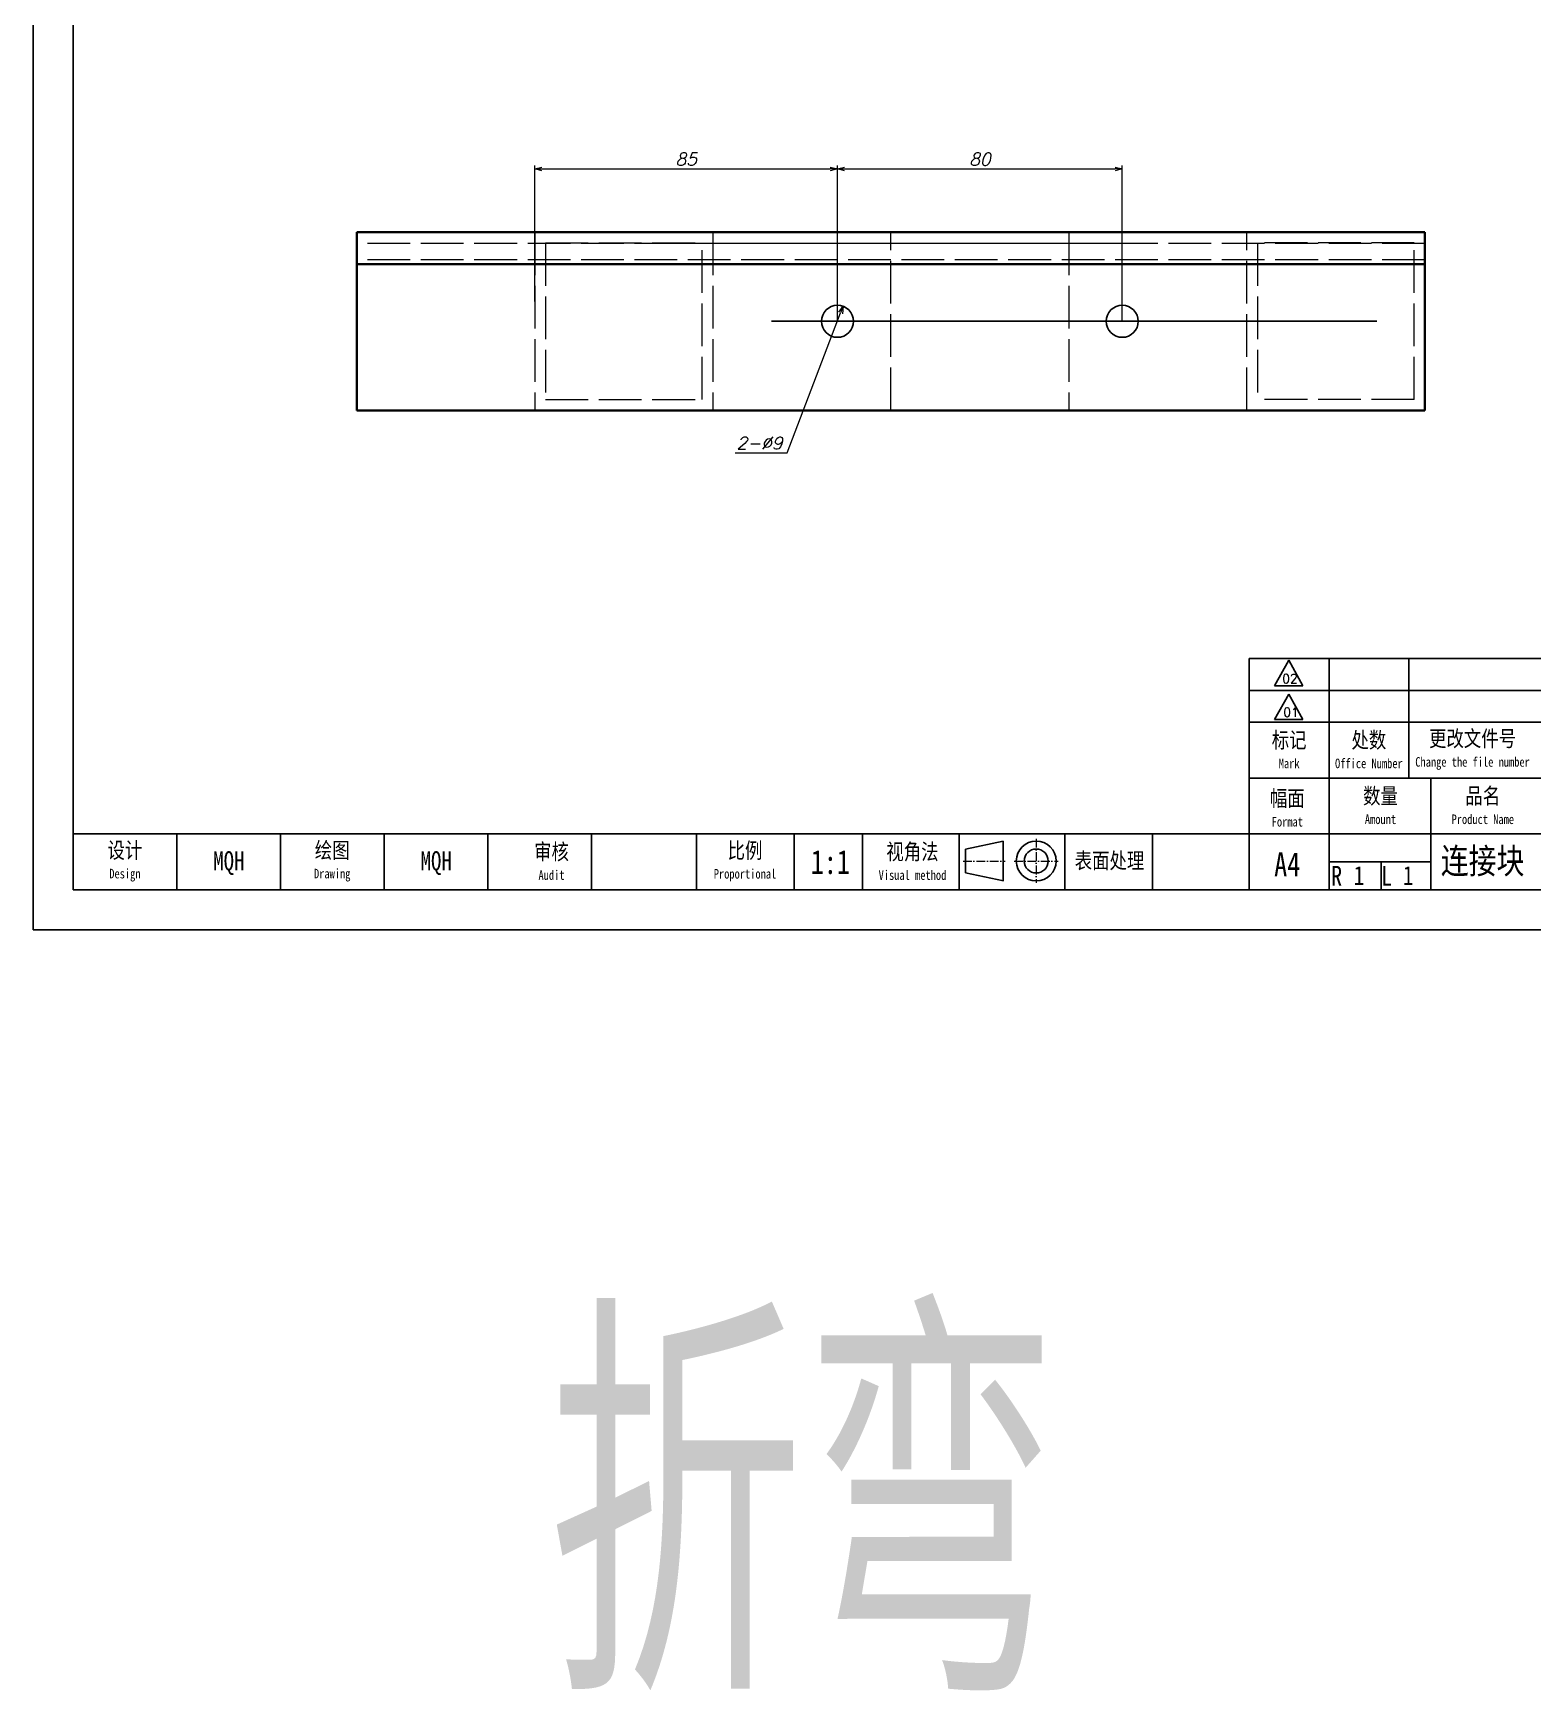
# Model space of a CAD drawing. Header units: millimetres. Extents: x -204818 to -130891, y -1238 to 21140.
# Drawn here: x -201297.3 to -200876, y 19184 to 19649.5 of the extents above; entities that cross this region are included whole.
import ezdxf

# ---------------------------------------------------------------- set-up
doc = ezdxf.new("R2010")
doc.units = ezdxf.units.MM
doc.linetypes.add('DASHDOT', pattern=[18.5, 12, -3, 0.5, -3])
doc.linetypes.add('DASHED', pattern=[15, 12, -3])
doc.layers.add('Dim', color=3, linetype='Continuous')
for name, color, linetype, lineweight in [('标注线', 3, 'Continuous', 25), ('细实线', 4, 'Continuous', 25), ('细点划线', 1, 'DASHDOT', 20)]:
    doc.layers.add(name, color=color, linetype=linetype, lineweight=lineweight)
doc.styles.add('DIM_FONT', font='romans.shx', dxfattribs={"oblique": 15})
doc.styles.get("Standard").update_dxf_attribs({"font": 'txt', "bigfont": 'gbcbig.shx'})
doc.styles.add('宋体', font='', dxfattribs={"width": 0.8, "height": 5})
doc.styles.get('宋体').set_extended_font_data('SimSun')
doc.dimstyles.new('KK3.5', dxfattribs={"dimtxt": 3.5, "dimasz": 2, "dimexe": 1, "dimexo": 0, "dimgap": 1, "dimtad": 1, "dimtoh": 1, "dimdec": 1, "dimdsep": 46, "dimtxsty": 'DIM_FONT', "dimblk": 'OPEN30', "dimcen": 0, "dimclrd": 3, "dimclre": 3, "dimclrt": 3, "dimazin": 2, "dimtfac": 1, "dimtdec": 1, "dimtmove": 0, "dimatfit": 3, "dimldrblk": 'OPEN30', "dimfxl": 0, "dimtolj": 1, "dimlwd": 20, "dimlwe": 20, "dimarcsym": 0})

# ---------------------------------------------------------------- blocks, each defined once
blk = doc.blocks.new('BZ-MQH')
for p, q in [((-214275.72, 20874.59), (-214275.72, 20643.59)), ((-214270.22, 20869.09), (-214270.22, 20649.09)), ((-214107.97, 20680.99), (-214107.97, 20664.49)), ((-214102.53, 20680.75), (-214104.48, 20677.22)), ((-214102.53, 20680.75), (-214100.59, 20677.22)), ((-214104.48, 20677.22), (-214100.59, 20677.22)), ((-214102.53, 20676.07), (-214104.48, 20672.55)), ((-214102.53, 20676.07), (-214100.59, 20672.55)), ((-214104.48, 20672.55), (-214100.59, 20672.55)), ((-214107.97, 20664.49), (-214107.97, 20649.09)), ((-214270.22, 20656.79), (-214107.97, 20656.79)), ((-214255.92, 20649.09), (-214255.92, 20656.79)), ((-214241.62, 20649.09), (-214241.62, 20656.79)), ((-214227.32, 20649.09), (-214227.32, 20656.79)), ((-214213.02, 20649.09), (-214213.02, 20656.79)), ((-214198.72, 20649.09), (-214198.72, 20656.79)), ((-214170.76, 20649.09), (-214170.76, 20656.79)), ((-214161.32, 20649.09), (-214161.32, 20656.79)), ((-214148, 20649.09), (-214148, 20656.79)), ((-214121.3, 20656.79), (-214121.3, 20649.09)), ((-214270.22, 20649.09), (-213954.52, 20649.09)), ((-214275.72, 20643.59), (-213949.02, 20643.59))]:
    blk.add_line(p, q)
at = {"layer": '标注线'}
for p, q in [((-214107.97, 20680.99), (-213954.52, 20680.99)), ((-214096.97, 20680.99), (-214096.97, 20664.49)), ((-214085.97, 20664.49), (-214085.97, 20680.99)), ((-214107.97, 20676.59), (-214022.17, 20676.59)), ((-214107.97, 20672.19), (-214022.17, 20672.19)), ((-214107.97, 20664.49), (-213954.52, 20664.49)), ((-214096.97, 20664.49), (-214096.97, 20649.09)), ((-214082.91, 20664.49), (-214082.91, 20649.09)), ((-214082.91, 20664.49), (-214082.91, 20649.09)), ((-214184.2, 20656.79), (-214184.2, 20649.09)), ((-214137.26, 20656.79), (-214133.41, 20656.79)), ((-214133.41, 20649.09), (-214133.41, 20656.79)), ((-214107.97, 20656.79), (-213954.52, 20656.79)), ((-214096.97, 20652.94), (-214082.91, 20652.94)), ((-214089.78, 20649.09), (-214089.78, 20652.94))]:
    blk.add_line(p, q, dxfattribs=at)
at = {"layer": '细实线', "ltscale": 43.147169}
for p, q in [((-214147.11, 20654.71), (-214141.9, 20655.81)), ((-214147.11, 20654.71), (-214147.11, 20651.41)), ((-214141.9, 20655.81), (-214141.9, 20650.31)), ((-214141.88, 20650.31), (-214147.11, 20651.41))]:
    blk.add_line(p, q, dxfattribs=at)
for radius in [2.75, 1.65]:
    blk.add_circle((-214137.36, 20653.06), radius, dxfattribs=at)
at = {"layer": '细点划线', "ltscale": 0.1}
for p, q in [((-214137.36, 20656.12), (-214137.36, 20650.04)), ((-214147.45, 20653.06), (-214141.62, 20653.06)), ((-214140.4, 20653.06), (-214134.32, 20653.06))]:
    blk.add_line(p, q, dxfattribs=at)
at = {"char_height": 1.238, "width": 0.2114, "attachment_point": 1}
for s, insert in [('02', (-214103.42, 20678.82)), ('01', (-214103.27, 20674.19))]:
    blk.add_mtext(s, dxfattribs=dict(at, insert=insert))
at = {"layer": '标注线', "style": '宋体'}
for s, insert, char_height, width, attachment_point in [('标记\\P{\\H0.6x;Mark}', (-214102.47, 20668.34), 2.2, 11, 5), ('处数\\P{\\H0.6x;Office Number}', (-214091.47, 20668.34), 2.2, 11, 5), ('更改文件号\\P{\\H0.6x;Change the file number}', (-214077.17, 20668.34), 2.2, 17.6, 5), ('幅面\\P{\\H0.6x;Format}', (-214102.72, 20660.3), 2.2, 13.7944, 5), ('数量\\P{\\H0.6x;Amount}', (-214089.87, 20660.64), 2.2, 13.5797, 5), ('品名\\P{\\H0.6x;Product Name}', (-214075.76, 20660.64), 2.2, 14.3, 5), ('设计\\P{\\H0.6x;Design}', (-214263.07, 20652.94), 2.2, 14.3, 5), ('绘图\\P{\\H0.6x;Drawing}', (-214234.47, 20652.94), 2.2, 14.3, 5), ('比例\\P{\\H0.6x;Proportional}', (-214177.53, 20652.94), 2.2, 13.5797, 5), ('审核\\P{\\H0.6x;Audit}', (-214204.22, 20652.94), 2.2, 14.674, 5), ('视角法\\P{\\H0.6x;Visual method}', (-214154.43, 20652.94), 2.2, 13.7944, 5), ('表面处理', (-214127.25, 20653), 2.2, 13.7944, 5), ('R', (-214096.66, 20651.02), 2.75, 6.8356, 4), ('L', (-214089.78, 20651.02), 2.75, 6.875, 4)]:
    blk.add_mtext(s, dxfattribs=dict(at, insert=insert, char_height=char_height, width=width, attachment_point=attachment_point))
at = {"layer": '细实线', "char_height": 3.3, "width": 13.75, "attachment_point": 5, "style": '宋体'}
for s, insert in [('1:1', (-214165.76, 20652.9)), ('A4', (-214102.74, 20652.6)), ('A4', (-214102.74, 20652.6))]:
    blk.add_mtext(s, dxfattribs=dict(at, insert=insert))
blk = doc.blocks.new('_Open30')
at = {"color": 0, "linetype": 'ByBlock', "lineweight": -2}
for p, q in [((-1, 0.27), (0, 0)), ((0, 0), (-1, -0.27)), ((0, 0), (-1, 0))]:
    blk.add_line(p, q, dxfattribs=at)
blk = doc.blocks.new('*D149')
at = {"layer": 'Defpoints', "color": 0, "transparency": 16777216}
for p in [(-200991.38, 19611.32), (-201071.38, 19568.54), (-200991.38, 19568.54)]:
    blk.add_point(p, dxfattribs=at)
at = {"layer": '标注线', "color": 3, "lineweight": 20, "transparency": 16777216}
for p, q in [((-201071.38, 19568.54), (-201071.38, 19612.32)), ((-201069.38, 19611.32), (-200993.38, 19611.32)), ((-200991.38, 19568.54), (-200991.38, 19612.32))]:
    blk.add_line(p, q, dxfattribs=at)
at = {"layer": '标注线', "color": 3, "lineweight": 20, "transparency": 16777216, "xscale": 2, "yscale": 2, "zscale": 2, "rotation": 180}
blk.add_blockref('_Open30', (-201071.38, 19611.32), dxfattribs=at)
at = {"layer": '标注线', "color": 3, "lineweight": 20, "transparency": 16777216, "xscale": 2, "yscale": 2, "zscale": 2}
blk.add_blockref('_Open30', (-200991.38, 19611.32), dxfattribs=at)
at = {"layer": '标注线', "color": 3, "transparency": 16777216, "insert": (-201031.38, 19614.07), "char_height": 3.5, "attachment_point": 5, "style": 'DIM_FONT'}
blk.add_mtext('\\A1;80', dxfattribs=at)
blk = doc.blocks.new('*D150')
at = {"layer": 'Defpoints', "color": 0, "transparency": 16777216}
for p in [(-201071.38, 19611.32), (-201071.38, 19601.58), (-201156.38, 19574.11)]:
    blk.add_point(p, dxfattribs=at)
at = {"layer": '标注线', "color": 3, "lineweight": 20, "transparency": 16777216}
for p, q in [((-201156.38, 19574.11), (-201156.38, 19612.32)), ((-201154.38, 19611.32), (-201073.38, 19611.32)), ((-201071.38, 19601.58), (-201071.38, 19612.32))]:
    blk.add_line(p, q, dxfattribs=at)
at = {"layer": '标注线', "color": 3, "lineweight": 20, "transparency": 16777216, "xscale": 2, "yscale": 2, "zscale": 2, "rotation": 180}
blk.add_blockref('_Open30', (-201156.38, 19611.32), dxfattribs=at)
at = {"layer": '标注线', "color": 3, "lineweight": 20, "transparency": 16777216, "xscale": 2, "yscale": 2, "zscale": 2}
blk.add_blockref('_Open30', (-201071.38, 19611.32), dxfattribs=at)
at = {"layer": '标注线', "color": 3, "transparency": 16777216, "insert": (-201113.88, 19614.07), "char_height": 3.5, "attachment_point": 5, "style": 'DIM_FONT'}
blk.add_mtext('\\A1;85', dxfattribs=at)
blk = doc.blocks.new('*D151')
at = {"layer": 'Defpoints', "color": 0, "transparency": 16777216}
for p in [(-201069.78, 19572.75), (-201072.99, 19564.34)]:
    blk.add_point(p, dxfattribs=at)
at = {"layer": '标注线', "color": 3, "lineweight": 20, "transparency": 16777216}
for p, q in [((-201085.48, 19531.6), (-201070.49, 19570.88)), ((-201100.12, 19531.6), (-201085.48, 19531.6))]:
    blk.add_line(p, q, dxfattribs=at)
at = {"layer": '标注线', "color": 3, "lineweight": 20, "transparency": 16777216, "xscale": 2, "yscale": 2, "zscale": 2, "rotation": 69.11641174209255}
blk.add_blockref('_Open30', (-201069.78, 19572.75), dxfattribs=at)
at = {"layer": '标注线', "color": 3, "transparency": 16777216, "insert": (-201093.3, 19534.35), "char_height": 3.5, "attachment_point": 5, "style": 'DIM_FONT'}
blk.add_mtext('\\A1;2-∅9', dxfattribs=at)

msp = doc.modelspace()

# ---------------------------------------------------------------- linework, layer by layer
at = {"color": 7, "lineweight": 35}
for p, q in [((-201206.384, 19593.545), (-201206.384, 19592.86)), ((-201206.384, 19593.545), (-200906.384, 19593.545)), ((-201206.384, 19592.86), (-201206.384, 19590.909)), ((-201206.384, 19590.909), (-201206.384, 19587.989)), ((-200906.384, 19593.545), (-200906.384, 19592.86)), ((-200906.384, 19592.86), (-200906.384, 19590.909)), ((-200906.384, 19590.909), (-200906.384, 19587.989)), ((-201206.384, 19587.989), (-201206.384, 19584.545)), ((-200906.384, 19587.989), (-200906.384, 19584.545)), ((-201206.384, 19543.545), (-201206.384, 19584.545)), ((-201206.384, 19584.545), (-200906.384, 19584.545)), ((-200906.384, 19584.545), (-200906.384, 19543.545)), ((-201206.384, 19543.545), (-200906.384, 19543.545))]:
    msp.add_line(p, q, dxfattribs=at)
at = {"color": 2, "linetype": 'DASHED', "lineweight": 13}
for p, q in [((-201106.384, 19593.545), (-201156.384, 19593.545)), ((-201156.384, 19593.545), (-201156.384, 19543.545)), ((-201056.384, 19593.545), (-201156.384, 19593.545)), ((-201156.384, 19593.545), (-201156.384, 19543.545)), ((-201106.384, 19593.545), (-201106.384, 19543.545)), ((-201056.384, 19543.545), (-201056.384, 19593.545)), ((-200906.384, 19593.545), (-201006.384, 19593.545)), ((-201006.384, 19593.545), (-201006.384, 19543.545)), ((-200906.384, 19593.545), (-200956.384, 19593.545)), ((-200956.384, 19543.545), (-200956.384, 19593.545)), ((-200906.384, 19543.545), (-200906.384, 19593.545)), ((-200906.384, 19543.545), (-200906.384, 19593.545)), ((-200906.384, 19590.345), (-201206.384, 19590.345)), ((-201153.384, 19590.545), (-201109.384, 19590.545)), ((-201153.384, 19590.545), (-201153.384, 19546.545)), ((-200991.384, 19590.345), (-201121.384, 19590.345)), ((-201109.384, 19546.545), (-201109.384, 19590.545)), ((-200953.384, 19590.545), (-200953.384, 19546.545)), ((-200909.384, 19590.545), (-200953.384, 19590.545)), ((-200909.384, 19546.545), (-200909.384, 19590.545)), ((-200906.384, 19585.845), (-201206.384, 19585.845)), ((-201153.384, 19546.545), (-201109.384, 19546.545)), ((-200909.384, 19546.545), (-200953.384, 19546.545)), ((-201156.384, 19543.545), (-201106.384, 19543.545)), ((-201156.384, 19543.545), (-201056.384, 19543.545)), ((-201006.384, 19543.545), (-200906.384, 19543.545)), ((-200956.384, 19543.545), (-200906.384, 19543.545))]:
    msp.add_line(p, q, dxfattribs=at)
at = {"color": 2, "linetype": 'DASHED', "lineweight": 13, "ltscale": 0.016699}
msp.add_line((-201125.716, 19590.345), (-201126.384, 19590.345), dxfattribs=at)
at = {"layer": 'Dim'}
msp.add_line((-201089.881, 19568.545), (-200919.879, 19568.545), dxfattribs=at)
for centre in [(-201071.384, 19568.545), (-200991.383, 19568.545)]:
    msp.add_circle(centre, 4.5, dxfattribs=at)

# ---------------------------------------------------------------- block references
at = {"xscale": 2.036363636289025, "yscale": 2.036363636361784, "zscale": 2.036363636370408}
msp.add_blockref('BZ-MQH', (235045.984, -22640.136), dxfattribs=at)

# ---------------------------------------------------------------- texts
at = {"layer": 'Dim', "insert": (-201152.949, 19283.881), "char_height": 100, "attachment_point": 1}
msp.add_mtext_dynamic_manual_height_columns('折弯', width=677.3905, gutter_width=12.5, heights=[0], dxfattribs=at)
at = {"layer": '细实线', "attachment_point": 5, "style": '宋体'}
for s, insert, char_height, width in [('MQH', (-201242.333, 19416.393), 5.376, 32.256), ('MQH', (-201184.093, 19416.393), 5.376, 32.256), ('连接块', (-200890.159, 19416.643), 7.168, 43.008), ('1', (-200924.889, 19412.928), 5.376, 22.4), ('1', (-200911.077, 19412.928), 5.376, 22.4)]:
    msp.add_mtext(s, dxfattribs=dict(at, insert=insert, char_height=char_height, width=width))

# ---------------------------------------------------------------- dimensions: what is measured, and where the dimension line sits
at = {"layer": '标注线', "color": 2}
for base, p1, p2, picture, middle in [((-201071.384, 19611.323), (-201156.384, 19574.115), (-201071.384, 19601.578), '*D150', (-201113.884, 19614.073)), ((-200991.383, 19611.323), (-201071.384, 19568.545), (-200991.383, 19568.545), '*D149', (-201031.383, 19614.073))]:
    dim = msp.add_linear_dim(base=base, p1=p1, p2=p2, dimstyle='KK3.5', dxfattribs=at)
    dim.commit()
    dim.dimension.update_dxf_attribs({"geometry": picture, "text_midpoint": middle})
dim = msp.add_diameter_dim_2p(p1=(-201072.988, 19564.34), p2=(-201069.779, 19572.749), text='2-<>', dimstyle='KK3.5', dxfattribs=at)
dim.commit()
dim.dimension.update_dxf_attribs({"geometry": '*D151', "text_midpoint": (-201093.298, 19531.6), "dimtype": 163})

doc.saveas('drawing.dxf')
